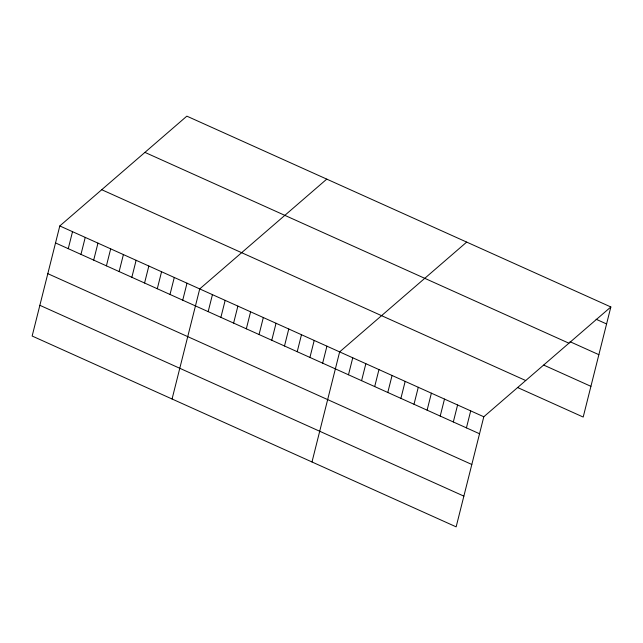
<?xml version="1.0" encoding="UTF-8"?>
<svg xmlns="http://www.w3.org/2000/svg" width="643" height="643" viewBox="0 0 643 643"><rect width="100%" height="100%" fill="white"/><g stroke="black" fill="none" stroke-linecap="round" stroke-linejoin="round"><path stroke-width="0.96" d="M59.799 225.95L32.15 336.032L456.152 526.85L483.801 416.768L610.85 306.968L186.848 116.15L59.799 225.95L483.801 416.768M68.254 248.672L72.522 231.673M80.97 254.395L85.238 237.396M93.693 260.118L97.961 243.126M106.416 265.84L110.684 248.849M119.132 271.571L123.4 254.572M131.855 277.294L136.123 260.294M144.571 283.016L148.838 266.017M157.294 288.739L161.562 271.748M170.009 294.462L174.285 277.471M182.733 300.193L187 283.193M172.067 399.006L199.724 288.916L326.773 179.116M208.171 311.638L212.439 294.647M220.895 317.361L225.163 300.369M233.61 323.091L237.886 306.092M246.333 328.814L250.601 311.815M259.057 334.537L263.325 317.546M271.772 340.26L276.04 323.268M284.495 345.99L288.763 328.991M297.211 351.713L301.479 334.714M309.934 357.436L314.202 340.436M322.657 363.158L326.925 346.167M311.992 461.971L339.641 351.89L466.689 242.089M348.482 374.781L352.75 357.789M361.583 380.68L365.851 363.689M374.692 386.58L378.96 369.58M387.793 392.479L392.061 375.48M400.902 398.379L405.17 381.379M414.004 404.27L418.28 387.279M427.113 410.17L431.381 393.178M440.214 416.069L444.49 399.07M453.323 421.969L457.591 404.969M466.432 427.868L470.7 410.869M610.85 306.968L583.201 417.05L517.671 387.56M596.093 319.241L606.582 323.959M570.036 341.706L598.866 354.679M144.924 152.383L568.926 343.201M543.737 365.095L590.917 386.33M101.731 189.717L525.725 380.535M55.531 242.941L479.533 433.76M47.815 273.661L471.817 464.479M39.866 305.312L463.868 496.131"/></g></svg>
